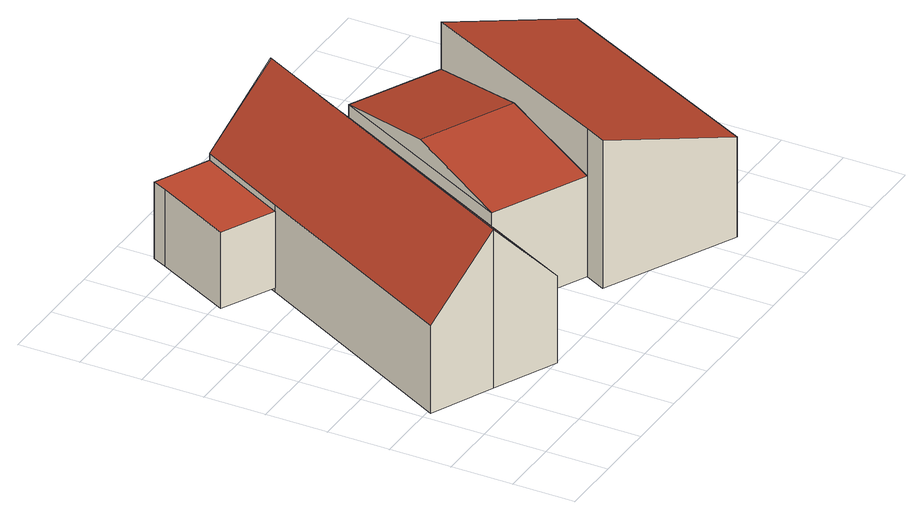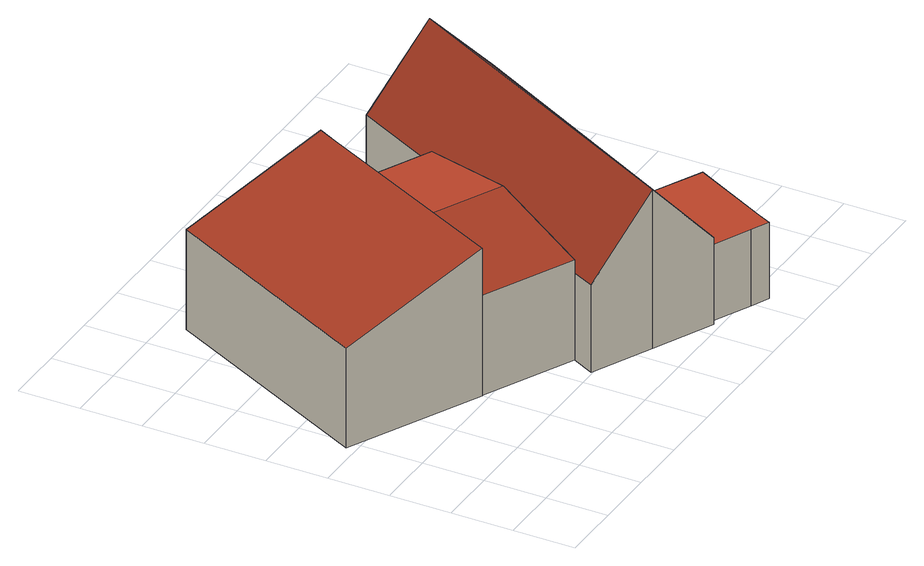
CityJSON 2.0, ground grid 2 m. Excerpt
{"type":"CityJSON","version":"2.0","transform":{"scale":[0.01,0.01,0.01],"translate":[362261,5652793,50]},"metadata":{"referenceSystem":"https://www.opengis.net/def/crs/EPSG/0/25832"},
"CityObjects":{
"building1":{"type":"Building","attributes":{"Gemeindeschluessel":"05315000","Geometrietyp2DReferenz":"3000","function":"31001_1010"},"address":[{"country":"Germany","locality":"Köln","thoroughfareNumber":"51","thoroughfareName":"Am Kunstfeld"}],"children":["building1-1","building1-2","building1-3","building1-4"]},
"building1-1":{"type":"BuildingPart","attributes":{"roofType":"3100","measuredHeight":5.33,"storeysAboveGround":1},"parents":["building1"],"geometry":[{"type":"MultiSurface","lod":"2","boundaries":[[[0,1,2,3]],[[4,5,1,0]],[[6,7,5,4]],[[8,9,10,11]],[[12,13,9,8]],[[14,15,13,12]],[[3,2,16,17]],[[3,17,14,12,8,0]],[[11,6,4,0,8]],[[1,5,7,10,9,13,15,16,2]],[[18,19,10,7]],[[6,11,20,21]],[[21,20,19,18]],[[14,17,16,15]]],"semantics":{"surfaces":[{"type":"WallSurface"},{"type":"RoofSurface"},{"type":"GroundSurface"},{"type":"ClosureSurface"}],"values":[0,0,0,0,0,0,0,1,1,2,0,0,3,3]}}]},
"building1-2":{"type":"BuildingPart","attributes":{"roofType":"2100","measuredHeight":4.97,"storeysAboveGround":1},"address":[{"country":"Germany","locality":"Köln","thoroughfareNumber":"51","thoroughfareName":"Am Kunstfeld"}],"parents":["building1"],"geometry":[{"type":"MultiSurface","lod":"2","boundaries":[[[22,23,24,25]],[[26,27,28,29]],[[30,31,27,26]],[[25,24,31,30]],[[26,29,22,25,30]],[[23,28,27,31,24]],[[32,33,28,23]],[[22,29,34,35,36]],[[36,34,33,32]],[[35,34,36]]],"semantics":{"surfaces":[{"type":"WallSurface"},{"type":"RoofSurface"},{"type":"GroundSurface"},{"type":"ClosureSurface"}],"values":[0,0,0,0,1,2,0,0,3,3]}}]},
"building1-3":{"type":"BuildingPart","attributes":{"roofType":"3100","measuredHeight":4.03,"storeysAboveGround":1},"address":[{"country":"Germany","locality":"Köln","thoroughfareNumber":"51","thoroughfareName":"Am Kunstfeld"}],"parents":["building1"],"geometry":[{"type":"MultiSurface","lod":"2","boundaries":[[[34,33,15,37]],[[38,16,32,36]],[[38,39,37]],[[37,39,35,34]],[[36,35,39,38]],[[33,32,16,15]],[[34,36,32,33]],[[38,37,14,17]],[[15,16,17,14]],[[34,35,36]]],"semantics":{"surfaces":[{"type":"WallSurface"},{"type":"RoofSurface"},{"type":"GroundSurface"},{"type":"ClosureSurface"}],"values":[0,0,0,1,1,2,3,0,3,3]}}]},
"building1-4":{"type":"BuildingPart","attributes":{"roofType":"1000","measuredHeight":2.56,"storeysAboveGround":1},"address":[{"country":"Germany","locality":"Köln","thoroughfareNumber":"51","thoroughfareName":"Am Kunstfeld"}],"parents":["building1"],"geometry":[{"type":"Solid","lod":"2","boundaries":[[[[40,41,42,43]],[[44,45,41,40]],[[20,19,45,44]],[[46,47,18,21]],[[43,42,47,46]],[[21,20,44,40,43,46]],[[41,45,19,18,47,42]],[[20,21,18,19]]]],"semantics":{"surfaces":[{"type":"WallSurface"},{"type":"RoofSurface"},{"type":"GroundSurface"},{"type":"ClosureSurface"}],"values":[[0,0,0,0,0,1,2,3]]}}]}
},
"vertices":[
[232,292,546],[232,292,13],[436,196,13],[436,196,306],[27,387,306],[27,387,13],[396,1086,306],[396,1086,13],[749,1289,546],[749,1289,13],[553,1382,13],[553,1382,306],[945,1195,306],[945,1195,13],[909,1123,306],[909,1123,13],[584,487,13],[584,487,306],[396,1086,27],[553,1382,27],[553,1382,283],[396,1086,283],
[889,340,508],[889,340,11],[856,274,11],[856,274,508],[1631,770,346],[1631,770,11],[1202,980,11],[1202,980,508],[1281,66,347],[1281,66,11],[889,340,13],[1202,980,13],[1202,980,350],[1045,660,416],[889,340,350],
[909,1123,350],[584,487,350],[746,805,416],
[374,1466,283],[374,1466,27],[352,1421,27],[352,1421,283],[433,1439,283],[433,1439,27],[224,1171,283],[224,1171,27]
]}
